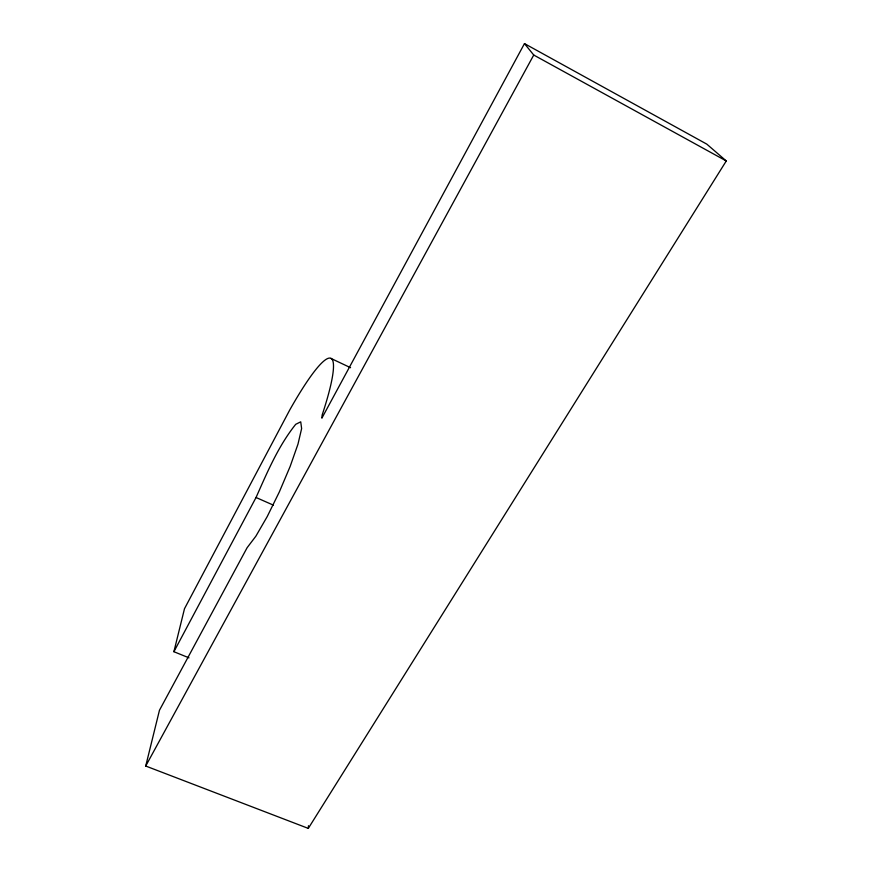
<?xml version="1.0" encoding="UTF-8"?>
<svg xmlns="http://www.w3.org/2000/svg" width="872" height="872" viewBox="0 0 872 872"><rect width="100%" height="100%" fill="white"/><g stroke="black" fill="none" stroke-linecap="round" stroke-linejoin="round"><path stroke-width="1.31" d="M188.984 657.837L173.899 651.711L256.041 497.498C267.29 472.177 278.266 446.126 295.695 424.326L300.731 421.83L301.625 428.588L297.984 444.11L290.18 466.367L279.334 491.939L267.224 516.562L255.888 536.16L247.103 547.725L159.467 710.255L145.722 766.03L308.296 828.4L308.47 825.719M173.899 651.711L184.493 608.711L289.766 409.938A141.635 19.402 -65.7 0 1 322.139 415.039L321.866 418.168L524.475 43.6L706.8 144.131L726.278 160.96L308.296 828.4M145.722 766.03L533.74 55.034L524.475 43.6M256.041 497.498L273.448 505.171M330.913 358.403L350.566 367.701M533.74 55.034L726.278 160.96"/></g></svg>
